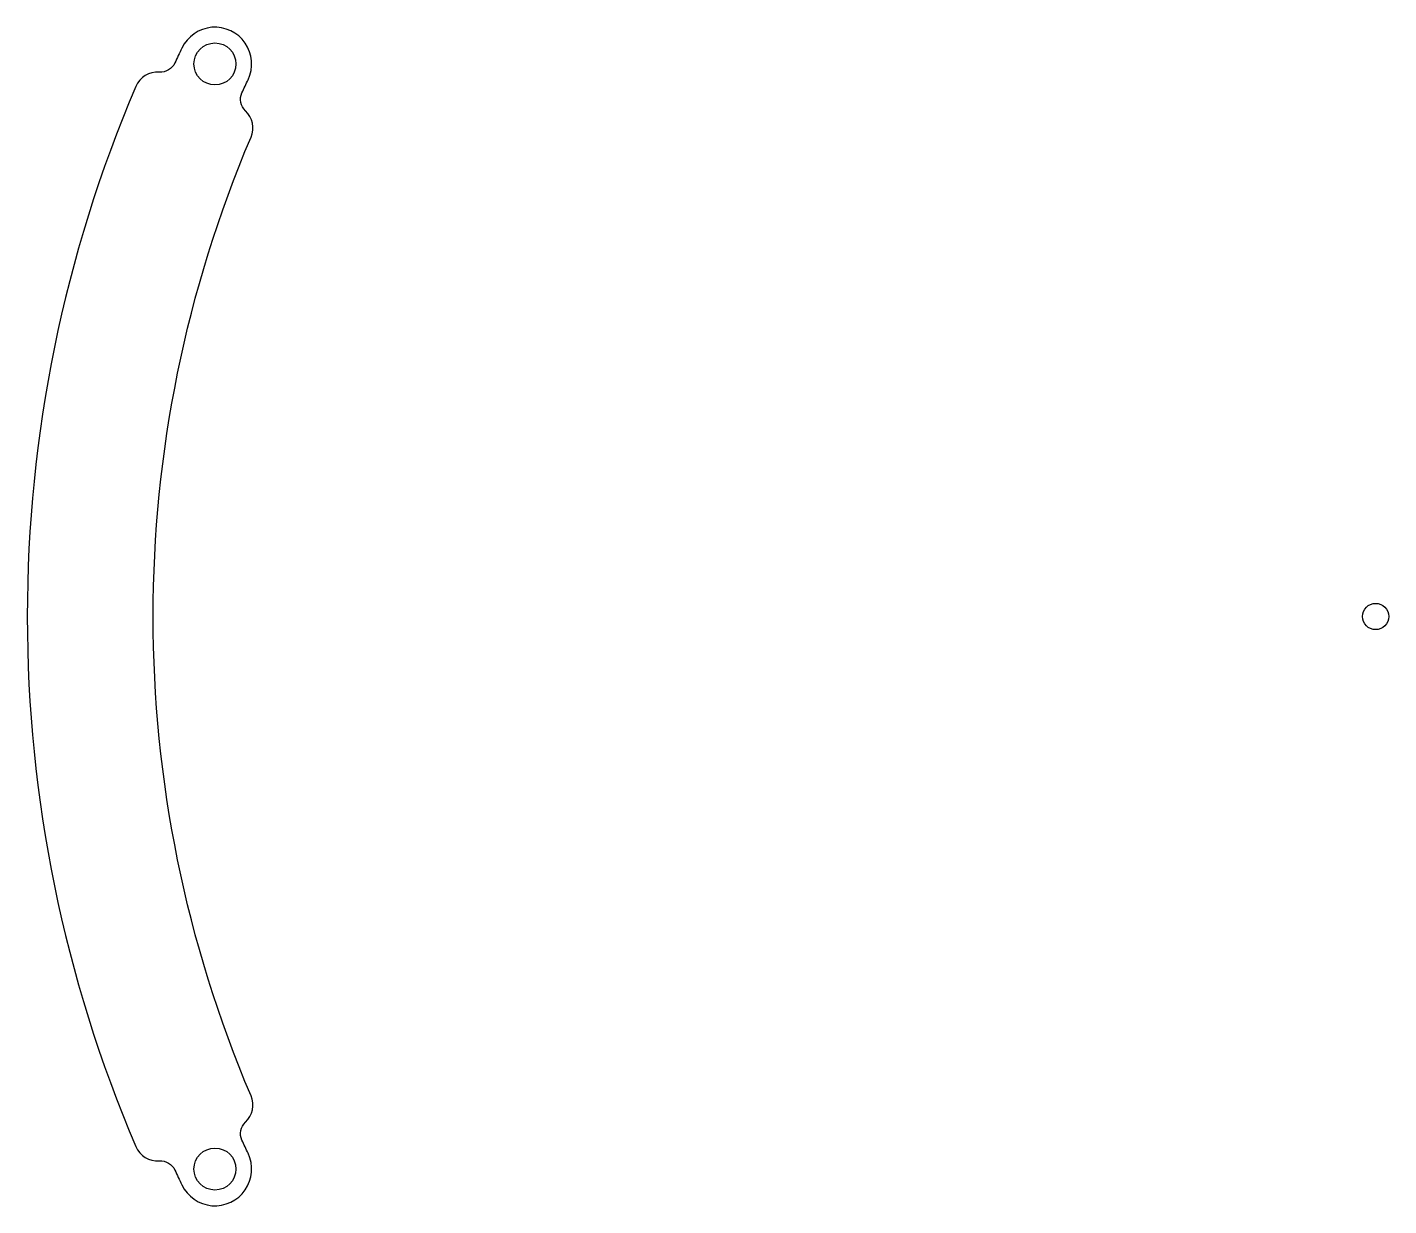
# Model space of a CAD drawing. Header units: millimetres. Extents: x -103 to 1, y -45 to 45.
import ezdxf

# ---------------------------------------------------------------- set-up
doc = ezdxf.new("R2010")
doc.units = ezdxf.units.MM
doc.layers.get('0').update_dxf_attribs({"linetype": 'CONTINUOUS'})

msp = doc.modelspace()

# ---------------------------------------------------------------- linework, layer by layer
msp.add_lwpolyline([(-85.96, 40.92, 1), (-91.02, 43.32, 0.003085), (-91.54, 42.2, -0.314016), (-92.73, 41.5, 0.321686), (-94.52, 40.41, 0.204815), (-94.52, -40.41, 0.321686), (-92.73, -41.5, -0.314016), (-91.54, -42.2, 0.003085), (-91.02, -43.32, 1), (-85.96, -40.92, -0.002882), (-86.43, -39.92, -0.321973), (-86.16, -38.55, 0.313734), (-85.74, -36.53, -0.204163), (-85.74, 36.53, 0.313734), (-86.16, 38.55, -0.321973), (-86.43, 39.92, -0.002882)], format="xyb", close=True)
for centre, radius in [((-88.49, 42.12), 1.6), ((0, 0), 1), ((-88.49, -42.12), 1.6)]:
    msp.add_circle(centre, radius)

doc.saveas('drawing.dxf')
